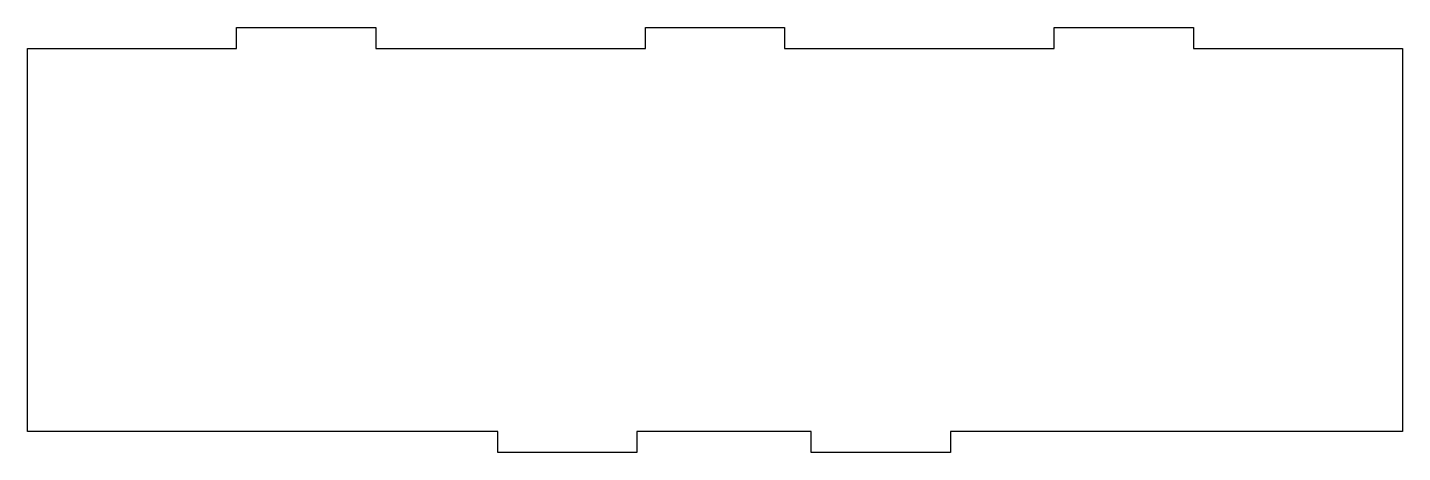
# Model space of a CAD drawing. Header units: millimetres. Extents: x 0 to 395, y 0 to 122.
import ezdxf

# ---------------------------------------------------------------- set-up
doc = ezdxf.new("R2010")
doc.units = ezdxf.units.MM

msp = doc.modelspace()

# ---------------------------------------------------------------- linework, layer by layer
for p, q in [((60, 116), (60, 122)), ((60, 122), (100, 122)), ((100, 122), (100, 116)), ((177.4, 116), (177.4, 122)), ((177.4, 122), (217.4, 122)), ((217.4, 122), (217.4, 116)), ((294.8, 116), (294.8, 122)), ((294.8, 122), (334.8, 122)), ((334.8, 122), (334.8, 116)), ((0, 6), (0, 116)), ((0, 116), (60, 116)), ((100, 116), (177.4, 116)), ((217.4, 116), (294.8, 116)), ((334.8, 116), (394.8, 116)), ((394.8, 116), (394.8, 6)), ((135, 6), (0, 6)), ((135, 0), (135, 6)), ((225, 6), (175, 6)), ((175, 6), (175, 0)), ((225, 0), (225, 6)), ((394.8, 6), (265, 6)), ((265, 6), (265, 0)), ((175, 0), (135, 0)), ((265, 0), (225, 0))]:
    msp.add_line(p, q)

doc.saveas('drawing.dxf')
